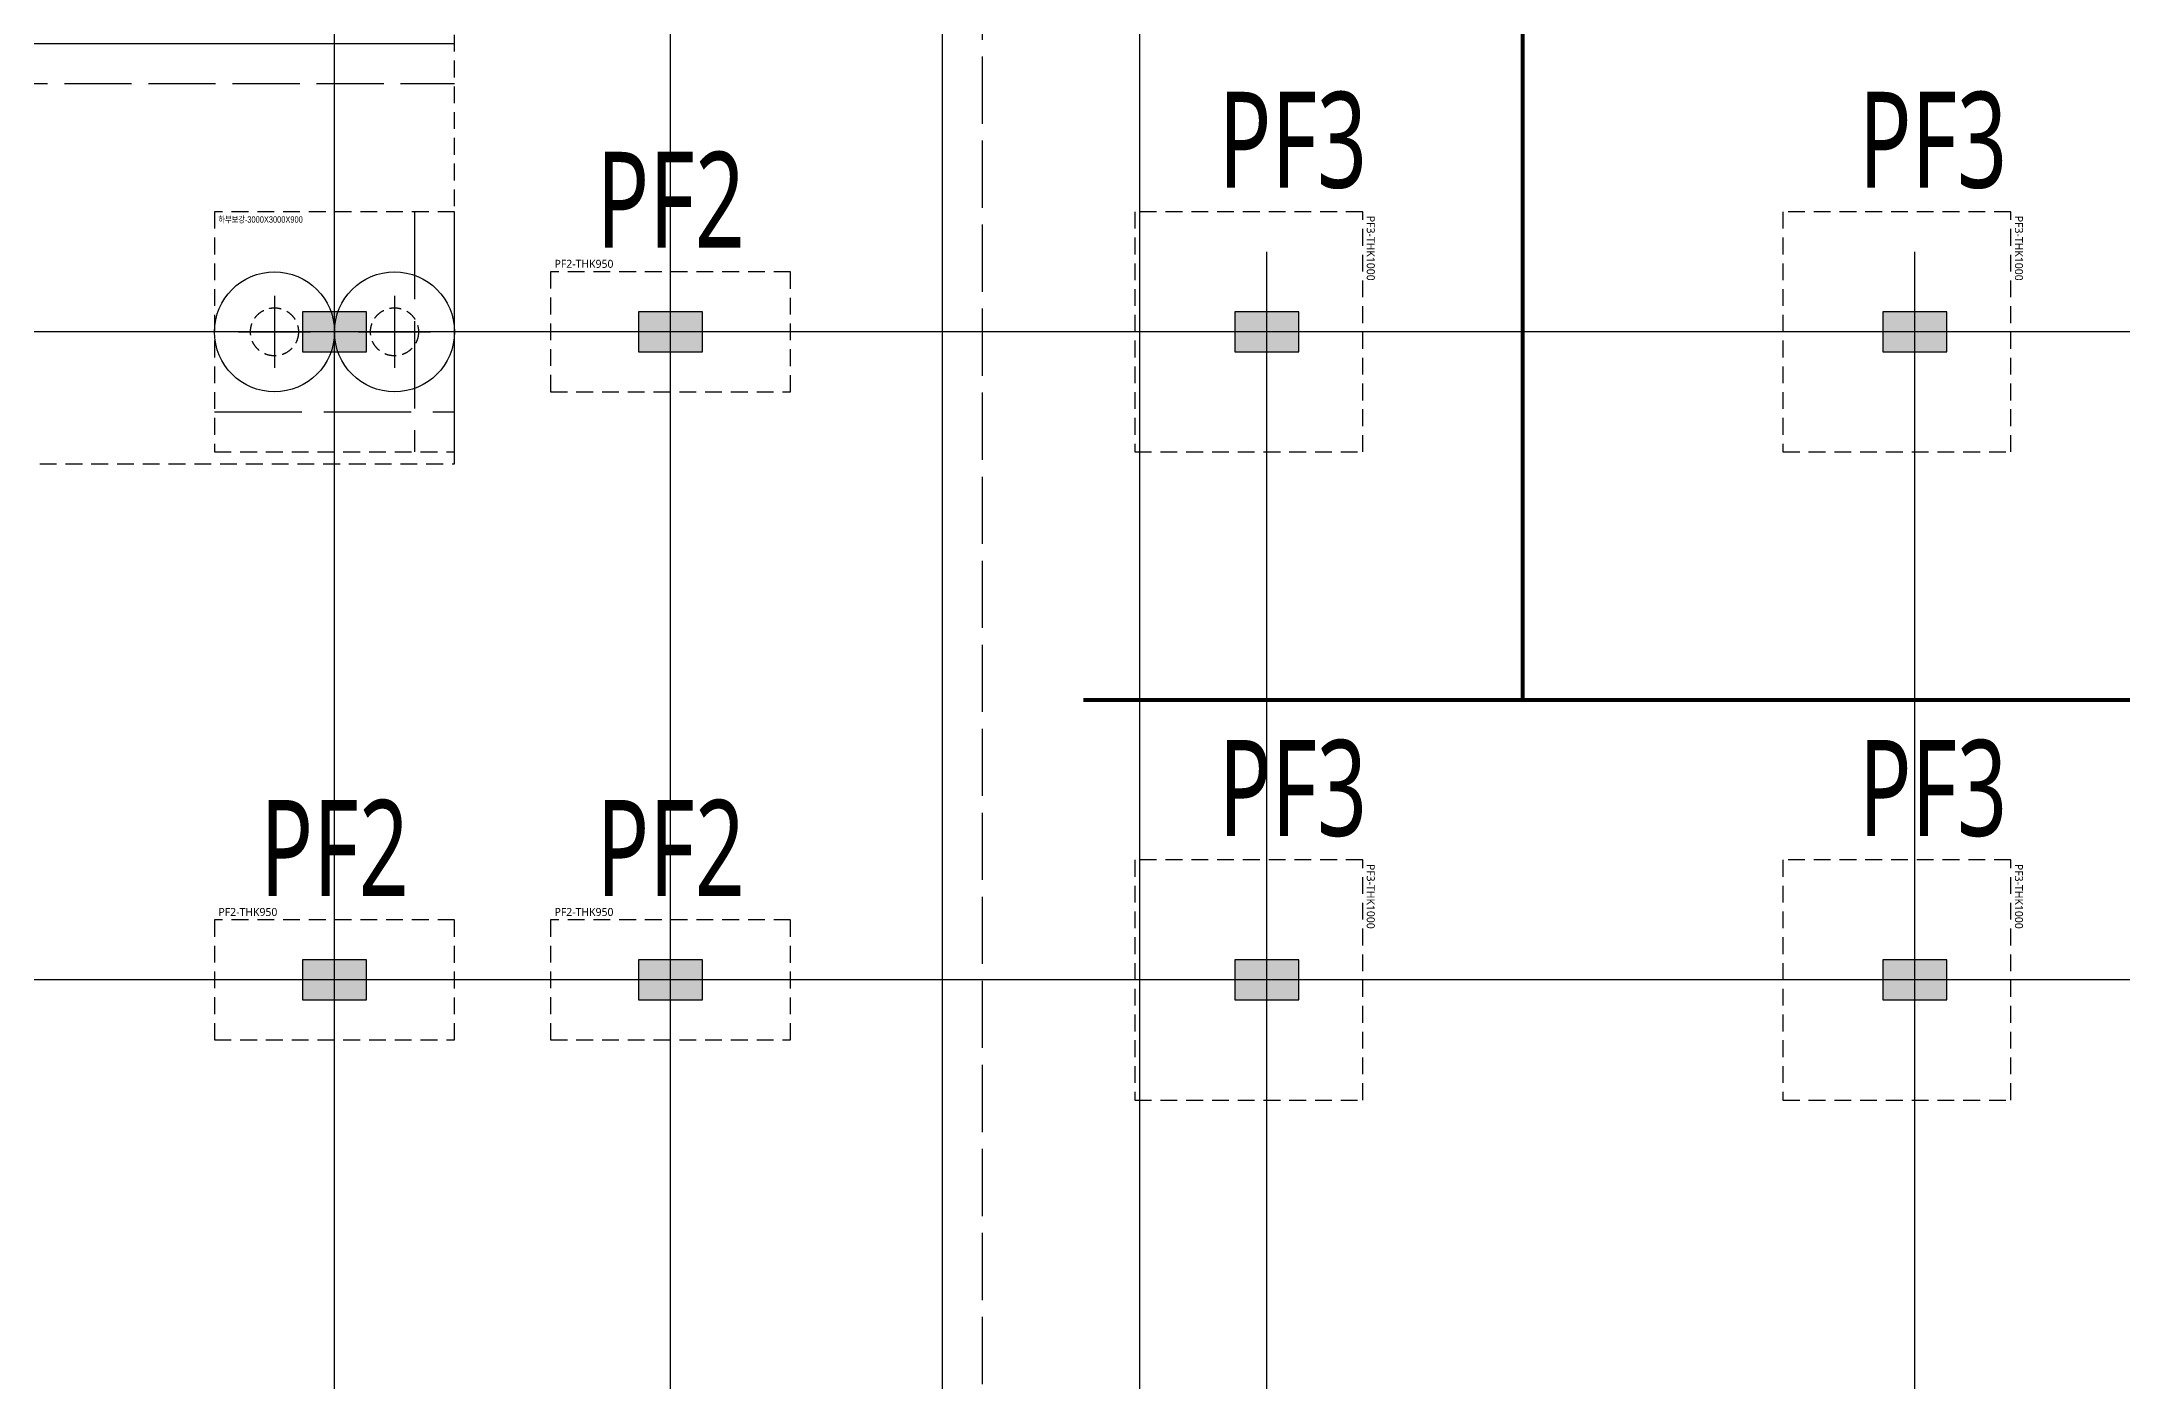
# Model space of a CAD drawing. Header units: millimetres. Extents: x 327808 to 2562540, y -728300 to 402793.
# Drawn here: x 836340 to 862343, y 260097 to 276841 of the extents above; entities that cross this region are included whole.
import ezdxf
from ezdxf.enums import TextEntityAlignment as Align

# ---------------------------------------------------------------- set-up
doc = ezdxf.new("R2010")
doc.units = ezdxf.units.MM
doc.header["$LTSCALE"] = 140
for name, pattern in [('HID2', [7.5, 6, -1.5]), ('XS-기초$0$CONTINOUS', [0]), ('XS-기초$0$HID', [2.3, 1.5, -0.8]), ('XS-기초$0$HID2', [7.5, 6, -1.5])]:
    doc.linetypes.add(name, pattern=pattern)
for name, color, linetype in [('BAR-Bot', 2, 'HID2'), ('BAR-TOP', 2, 'Continuous'), ('CEN-P', 14, 'Continuous'), ('NAME-F', 6, 'Continuous'), ('XS-기초$0$252', 252, 'Continuous'), ('XS-기초$0$BAR-B', 2, 'XS-기초$0$HID2'), ('XS-기초$0$CEN-P', 14, 'XS-기초$0$CONTINOUS'), ('XS-기초$0$MAT', 3, 'XS-기초$0$HID'), ('XS-기초$0$PILE-P', 4, 'XS-기초$0$HID'), ('XS-기초$0$WALL', 11, 'Continuous'), ('XS-기초$0$기초연단', 3, 'Continuous'), ('XS-기초$0$하부보강', 7, 'XS-기초$0$HID'), ('기초꺽임', 7, 'Continuous')]:
    doc.layers.add(name, color=color, linetype=linetype)
doc.layers.add('XS-기초$0$DEFPOINT', color=144, linetype='Continuous', plot=False)
doc.styles.add('XS-기초$0$맑은고딕', font='malgun.ttf')
doc.styles.add('돋음', font='')
doc.styles.add('맑은고딕', font='malgun.ttf')
doc.styles.get('돋음').set_extended_font_data('Dotum')

# ---------------------------------------------------------------- blocks, each defined once
blk = doc.blocks.new('XS-기초$0$A$C762E058C')
at = {"layer": 'XS-기초$0$252'}
h = blk.add_hatch(color=256, dxfattribs=at)
h.dxf.hatch_style = 1
h.paths.add_polyline_path([(93400, -71500), (92600, -71500), (92600, -72000), (93400, -72000)])
h.paths.add_polyline_path([(85300, -71500), (84500, -71500), (84500, -72000), (85300, -72000)])
h.paths.add_polyline_path([(93400, -63400), (92600, -63400), (92600, -63900), (93400, -63900)])
h.paths.add_polyline_path([(85300, -63400), (84500, -63400), (84500, -63900), (85300, -63900)])
h.paths.add_polyline_path([(93400, -55300), (92600, -55300), (92600, -55800), (93400, -55800)])
h.paths.add_polyline_path([(85300, -55300), (84500, -55300), (84500, -55800), (85300, -55800)])
h.paths.add_polyline_path([(93400, -47200), (92600, -47200), (92600, -47700), (93400, -47700)])
h.paths.add_polyline_path([(85300, -47200), (84500, -47200), (84500, -47700), (85300, -47700)])
h.paths.add_polyline_path([(93400, -39100), (92600, -39100), (92600, -39600), (93400, -39600)])
h.paths.add_polyline_path([(85300, -39100), (84500, -39100), (84500, -39600), (85300, -39600)])
h.paths.add_polyline_path([(73650, -71500), (72850, -71500), (72850, -72000), (73650, -72000)])
h.paths.add_polyline_path([(77850, -71500), (77050, -71500), (77050, -72000), (77850, -72000)])
h.paths.add_polyline_path([(68450, -71500), (67650, -71500), (67650, -72000), (68450, -72000)])
h.paths.add_polyline_path([(73650, -63400), (72850, -63400), (72850, -63900), (73650, -63900)])
h.paths.add_polyline_path([(77850, -63400), (77050, -63400), (77050, -63900), (77850, -63900)])
h.paths.add_polyline_path([(68450, -63400), (67650, -63400), (67650, -63900), (68450, -63900)])
h.paths.add_polyline_path([(73650, -55300), (72850, -55300), (72850, -55800), (73650, -55800)])
h.paths.add_polyline_path([(77850, -55300), (77050, -55300), (77050, -55800), (77850, -55800)])
h.paths.add_polyline_path([(68450, -55300), (67650, -55300), (67650, -55800), (68450, -55800)])
h.paths.add_polyline_path([(73650, -47200), (72850, -47200), (72850, -47700), (73650, -47700)])
h.paths.add_polyline_path([(77850, -47200), (77050, -47200), (77050, -47700), (77850, -47700)])
h.paths.add_polyline_path([(68450, -47200), (67650, -47200), (67650, -47700), (68450, -47700)])
h.paths.add_polyline_path([(73650, -39100), (72850, -39100), (72850, -39600), (73650, -39600)])
h.paths.add_polyline_path([(77850, -39100), (77050, -39100), (77050, -39600), (77850, -39600)])
h.paths.add_polyline_path([(68450, -39100), (67650, -39100), (67650, -39600), (68450, -39600)])
h.paths.add_polyline_path([(73650, -22900), (72850, -22900), (72850, -23400), (73650, -23400)])
h.paths.add_polyline_path([(73650, -31000), (72850, -31000), (72850, -31500), (73650, -31500)])
h.paths.add_polyline_path([(101500, -63400), (100700, -63400), (100700, -63900), (101500, -63900)])
h.paths.add_polyline_path([(101500, -41540), (100700, -41540), (100700, -42040), (101500, -42040)])
h.paths.add_polyline_path([(101500, -35500), (100700, -35500), (100700, -36000), (101500, -36000)])
h.paths.add_polyline_path([(101500, -29350), (100700, -29350), (100700, -29850), (101500, -29850)])
h.paths.add_polyline_path([(101500, -22900), (100700, -22900), (100700, -23400), (101500, -23400)])
h.paths.add_polyline_path([(68450, -22900), (67650, -22900), (67650, -23400), (68450, -23400)])
h.paths.add_polyline_path([(77850, -22900), (77050, -22900), (77050, -23400), (77850, -23400)])
h.paths.add_polyline_path([(85300, -22900), (84500, -22900), (84500, -23400), (85300, -23400)])
h.paths.add_polyline_path([(93400, -31000), (92600, -31000), (92600, -31500), (93400, -31500)])
h.paths.add_polyline_path([(77850, -31000), (77050, -31000), (77050, -31500), (77850, -31500)])
h.paths.add_polyline_path([(85300, -31000), (84500, -31000), (84500, -31500), (85300, -31500)])
h.paths.add_polyline_path([(93400, -22900), (92600, -22900), (92600, -23400), (93400, -23400)])
h.paths.add_polyline_path([(68450, -31000), (67650, -31000), (67650, -31500), (68450, -31500)])
h.paths.add_polyline_path([(101500, -47580), (100700, -47580), (100700, -48080), (101500, -48080)])
h.paths.add_polyline_path([(101500, -55300), (100700, -55300), (100700, -55800), (101500, -55800)])
h.paths.add_polyline_path([(101700, -72000), (101700, -71200), (101200, -71200), (101200, -72000)])
h.paths.add_polyline_path([(125700, -72000), (125700, -71200), (125200, -71200), (125200, -72000)])
h.paths.add_polyline_path([(117700, -72000), (117700, -71200), (117200, -71200), (117200, -72000)])
h.paths.add_polyline_path([(109700, -72000), (109700, -71200), (109200, -71200), (109200, -72000)])
h.paths.add_polyline_path([(136755, -71500), (135955, -71500), (135955, -72000), (136755, -72000)])
h.paths.add_polyline_path([(144555, -71500), (143755, -71500), (143755, -72000), (144555, -72000)])
h.paths.add_polyline_path([(133700, -72000), (133700, -71200), (133200, -71200), (133200, -72000)])
blk = doc.blocks.new('XS-기초$0$PF3')
at = {"layer": 'XS-기초$0$MAT', "linetype": 'XS-기초$0$HID'}
blk.add_lwpolyline([(-1500, -1650), (1500, -1650), (1500, 1200), (-1500, 1200)], close=True, dxfattribs=at)
at = {"layer": 'XS-기초$0$DEFPOINT', "color": 1, "style": 'XS-기초$0$맑은고딕'}
blk.add_text('PF3-THK1000', height=100, dxfattribs=at).set_placement((-1450, 1300), align=Align.MIDDLE_LEFT)
blk = doc.blocks.new('XS-기초$0$PF2')
at = {"layer": 'XS-기초$0$MAT', "linetype": 'XS-기초$0$HID'}
blk.add_lwpolyline([(-1500, -750), (1500, -750), (1500, 750), (-1500, 750)], close=True, dxfattribs=at)
at = {"layer": 'XS-기초$0$DEFPOINT', "color": 1, "style": 'XS-기초$0$맑은고딕'}
blk.add_text('PF2-THK950', height=100, dxfattribs=at).set_placement((-1450, 850), align=Align.MIDDLE_LEFT)
blk = doc.blocks.new('XS-기초$0$PILE-P')
at = {"layer": 'XS-기초$0$DEFPOINT'}
blk.add_circle((0, 0), 750, dxfattribs=at)
at = {"layer": 'XS-기초$0$PILE-P', "color": 4, "linetype": 'XS-기초$0$CONTINOUS'}
for p, q in [((0, -450), (0, 450)), ((-450, 0), (450, 0))]:
    blk.add_line(p, q, dxfattribs=at)
at = {"layer": 'XS-기초$0$PILE-P', "linetype": 'XS-기초$0$HID', "ltscale": 0.7}
blk.add_circle((0, 0), 300, dxfattribs=at)
blk = doc.blocks.new('XS-기초$0$하부보강')
at = {"layer": 'XS-기초$0$BAR-B', "ltscale": 1.3}
for p, q in [((1000, 1500), (1000, -1500)), ((-1500, -1000), (1500, -1000))]:
    blk.add_line(p, q, dxfattribs=at)
at = {"layer": 'XS-기초$0$하부보강', "linetype": 'XS-기초$0$HID'}
blk.add_lwpolyline([(-1500, -1500), (1500, -1500), (1500, 1500), (-1500, 1500)], close=True, dxfattribs=at)
at = {"layer": 'XS-기초$0$DEFPOINT', "color": 1, "style": '돋음', "width": 0.8}
blk.add_text('하부보강-3000X3000X900', height=80, dxfattribs=at).set_placement((-1450, 1404), align=Align.MIDDLE_LEFT)

msp = doc.modelspace()

# ---------------------------------------------------------------- linework, layer by layer
at = {"layer": 'BAR-Bot'}
for p, q in [((848096.6, 173963.9), (848096.6, 279363.9)), ((792525.4, 276318.9), (841500.4, 276318.9))]:
    msp.add_line(p, q, dxfattribs=at)
at = {"layer": 'BAR-TOP'}
for p, q in [((847596.6, 173963.9), (847596.6, 279363.9)), ((792525.4, 276818.9), (841500.4, 276818.9))]:
    msp.add_line(p, q, dxfattribs=at)
at = {"layer": 'CEN-P'}
msp.add_lwpolyline([(913369.6, 222641.3), (850063.4, 222641.3), (850063.4, 288164.5), (913369.6, 288164.5)], close=True, dxfattribs=at)
at = {"layer": 'XS-기초$0$CEN-P'}
for p, q in [((840000.4, 215623.9), (840000.4, 341453.9)), ((844200.4, 223613.9), (844200.4, 341453.9)), ((955930.4, 273213.9), (731950.4, 273213.9)), ((955930.4, 265113.9), (833300.4, 265113.9))]:
    msp.add_line(p, q, dxfattribs=at)
at = {"layer": 'XS-기초$0$CEN-P', "color": 181}
for p, q in [((851650.4, 223613.9), (851650.4, 274213.9)), ((859750.4, 223613.9), (859750.4, 274213.9))]:
    msp.add_line(p, q, dxfattribs=at)
at = {"layer": 'XS-기초$0$WALL'}
for p, q in [((839600.4, 273463.9), (839600.4, 272963.9)), ((840400.4, 273463.9), (839600.4, 273463.9)), ((840400.4, 272963.9), (840400.4, 273463.9)), ((843800.4, 273463.9), (843800.4, 272963.9)), ((844600.4, 273463.9), (843800.4, 273463.9)), ((844600.4, 272963.9), (844600.4, 273463.9)), ((851250.4, 273463.9), (851250.4, 272963.9)), ((852050.4, 273463.9), (851250.4, 273463.9)), ((852050.4, 272963.9), (852050.4, 273463.9)), ((859350.4, 273463.9), (859350.4, 272963.9)), ((860150.4, 273463.9), (859350.4, 273463.9)), ((860150.4, 272963.9), (860150.4, 273463.9)), ((839600.4, 272963.9), (840400.4, 272963.9)), ((843800.4, 272963.9), (844600.4, 272963.9)), ((851250.4, 272963.9), (852050.4, 272963.9)), ((859350.4, 272963.9), (860150.4, 272963.9)), ((839600.4, 265363.9), (839600.4, 264863.9)), ((840400.4, 265363.9), (839600.4, 265363.9)), ((840400.4, 264863.9), (840400.4, 265363.9)), ((843800.4, 265363.9), (843800.4, 264863.9)), ((844600.4, 265363.9), (843800.4, 265363.9)), ((844600.4, 264863.9), (844600.4, 265363.9)), ((851250.4, 265363.9), (851250.4, 264863.9)), ((852050.4, 265363.9), (851250.4, 265363.9)), ((852050.4, 264863.9), (852050.4, 265363.9)), ((859350.4, 265363.9), (859350.4, 264863.9)), ((860150.4, 265363.9), (859350.4, 265363.9)), ((860150.4, 264863.9), (860150.4, 265363.9)), ((839600.4, 264863.9), (840400.4, 264863.9)), ((843800.4, 264863.9), (844600.4, 264863.9)), ((851250.4, 264863.9), (852050.4, 264863.9)), ((859350.4, 264863.9), (860150.4, 264863.9))]:
    msp.add_line(p, q, dxfattribs=at)
at = {"layer": 'XS-기초$0$기초연단', "linetype": 'XS-기초$0$HID'}
for p, q in [((841500.4, 271563.9), (841500.4, 279363.9)), ((792525.4, 271563.9), (841500.4, 271563.9))]:
    msp.add_line(p, q, dxfattribs=at)
at = {"layer": '기초꺽임', "color": 3, "const_width": 50}
for points in [[(854850.4, 288885.9), (854850.4, 268613.9)], [(854850.4, 268613.9), (849360, 268613.9)], [(854850.4, 268613.9), (863850.4, 268613.9), (863850.4, 229013.9), (911555.4, 229013.9), (913010, 230240)]]:
    msp.add_lwpolyline(points, dxfattribs=at)

# ---------------------------------------------------------------- block references
at = {"layer": 'XS-기초$0$252'}
msp.add_blockref('XS-기초$0$A$C762E058C', (766750.4, 296363.9), dxfattribs=at)
at = {"layer": 'XS-기초$0$PILE-P', "rotation": 270}
for name, p in [('XS-기초$0$PF3', (851650.4, 273213.9)), ('XS-기초$0$PF3', (859750.4, 273213.9)), ('XS-기초$0$PILE-P', (839250.4, 273213.9)), ('XS-기초$0$PILE-P', (840750.4, 273213.9)), ('XS-기초$0$PF3', (851650.4, 265113.9)), ('XS-기초$0$PF3', (859750.4, 265113.9))]:
    msp.add_blockref(name, p, dxfattribs=at)
at = {"layer": 'XS-기초$0$PILE-P'}
for p in [(844200.4, 273213.9), (840000.4, 265113.9), (844200.4, 265113.9)]:
    msp.add_blockref('XS-기초$0$PF2', p, dxfattribs=at)
at = {"layer": 'XS-기초$0$하부보강'}
msp.add_blockref('XS-기초$0$하부보강', (840000.4, 273213.9), dxfattribs=at)

# ---------------------------------------------------------------- texts
at = {"layer": 'NAME-F', "style": '맑은고딕', "width": 0.7}
for s, p in [('PF3', (851975.4, 275613.9)), ('PF3', (859975.4, 275613.9)), ('PF2', (844200.4, 274863.9)), ('PF3', (851975.4, 267513.9)), ('PF3', (859975.4, 267513.9)), ('PF2', (840000.4, 266763.9)), ('PF2', (844200.4, 266763.9))]:
    msp.add_text(s, height=1200, dxfattribs=at).set_placement(p, align=Align.MIDDLE_CENTER)

doc.saveas('drawing.dxf')
